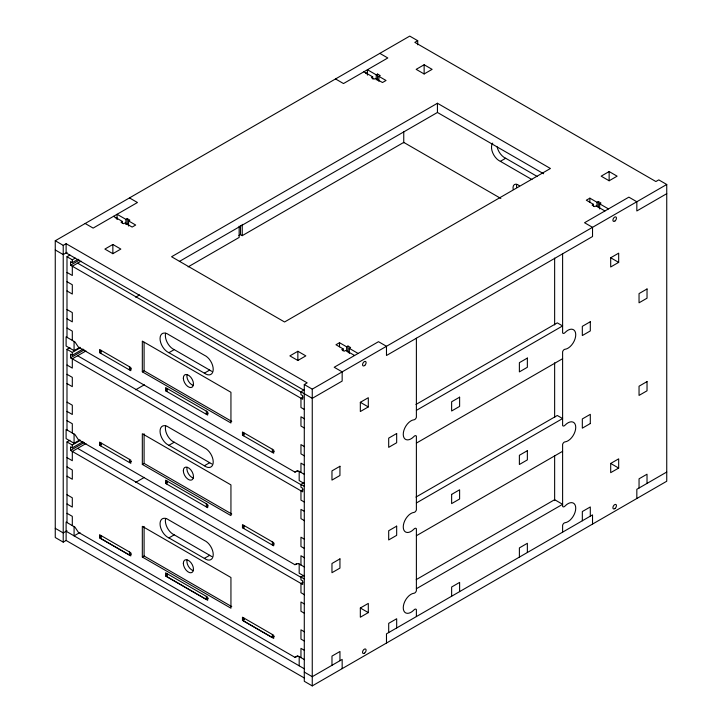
<?xml version="1.0" encoding="UTF-8"?>
<svg xmlns="http://www.w3.org/2000/svg" width="722" height="722" viewBox="0 0 722 722"><rect width="100%" height="100%" fill="white"/><g stroke="black" fill="none" stroke-linecap="round" stroke-linejoin="round"><path stroke-width="1.08" d="M304.233 677.94L66.117 540.462L63.229 542.123L55.26 537.52L55.26 240.76L409.744 36.1L417.713 40.703L417.713 44.8M55.26 240.76L63.229 245.363L66.117 243.702L307.166 382.868L304.287 384.537L304.287 681.297L312.256 685.9L666.74 481.24L666.74 184.48L658.771 179.877L655.883 181.538L414.834 42.363L417.713 40.703M67.092 252.348L63.229 254.577L55.26 249.965M122.343 223.468L122.343 221.419L121.016 222.186L123.67 223.721L124.996 222.954L132.135 227.069L135.682 225.029L128.543 220.905L128.543 226.022M117.072 219.398L117.072 214.281L125.89 219.371L127.216 218.604L129.879 220.138L128.543 220.905M372.696 78.924L372.696 76.875L371.37 77.642L374.023 79.176L375.359 78.409L382.489 82.534L386.035 80.485L378.897 76.37L378.897 81.487M367.426 74.853L367.426 69.745L376.243 74.835L377.57 74.068L380.232 75.602L378.897 76.37M66.993 337.336L66.993 256.725L69.926 255.028M66.993 256.725L72.308 259.794L75.241 258.106M303.881 390.106L300.957 391.793L300.957 394.645L302.726 395.665L302.726 399.248L70.539 265.2L70.539 261.617L72.308 262.637L78.166 259.261M70.539 265.2L79.321 260.128M81.09 261.147L72.308 266.219L72.308 275.488L66.993 272.42M112.858 244.469L104.889 249.072L112.858 253.684L120.836 249.072L112.858 244.469L112.858 253.684M424.139 64.754L416.17 69.357L424.139 73.96L432.117 69.357L424.139 64.754L424.139 73.96M437.433 103.255L171.574 256.752L284.567 321.985L550.426 168.488L437.433 103.255L437.433 112.461L179.363 261.463M238.919 235.516L240.471 234.623L242.24 235.652L403.751 142.396L500.851 198.46M135.673 297.175L139.526 294.955M188.126 266.887L239.144 237.439L239.144 226.185M66.993 429.951L66.993 349.331L69.926 347.643M304.494 474.462L298.294 470.879L294.892 472.089L78.373 347.074L74.971 341.939L66.108 336.831L66.108 346.037L74.077 350.639L79.943 347.255M66.993 349.331L72.308 352.399L80.115 347.896M303.881 482.72L300.957 484.408L300.957 487.251L302.726 488.28L302.726 491.853L70.539 357.805L70.539 354.222L72.308 355.251L83.048 349.051M70.539 357.805L84.194 349.917M85.972 350.946L72.308 358.825L72.308 368.103L66.993 365.034M99.564 352.661L130.799 370.702L130.799 367.525L99.564 349.493L99.564 352.661L101.333 351.641M131.242 368.807L129.473 369.826L129.473 366.758M168.912 352.688L204.353 373.157A11.065 6.39 60 0 0 213.216 369.312A11.065 6.39 60 0 0 204.353 355.242L168.912 334.782A11.065 6.39 60 0 0 160.049 338.618A11.065 6.39 60 0 0 168.912 352.688L174.228 349.619L209.678 370.079A11.065 6.39 60 0 0 211.889 371.343M492.72 143.109A11.065 6.39 60 0 0 492.72 152.829A11.065 6.39 60 0 0 500.355 161.331L505.671 158.262L537.285 176.511M142.324 371.821L230.941 422.984L230.941 392.29L142.324 341.118L142.324 371.821L144.093 370.801L231.744 421.395M135.673 389.79L144.346 384.781M66.993 522.557L66.993 441.945L69.926 440.249M304.503 567.068L298.294 563.485L294.901 564.694L78.373 439.689L74.971 434.554L66.108 429.437L66.108 438.651L74.077 443.254L79.943 439.869M165.582 390.782L207.683 415.087L207.683 411.91L165.582 387.606L165.582 390.782L167.36 389.754M66.993 441.945L72.308 445.014L80.115 440.501M303.881 575.326L300.957 577.013L300.957 579.865L302.726 580.885L302.726 584.468L70.539 450.411L70.539 446.837L72.308 447.857L83.048 441.656M70.539 450.411L84.194 442.532M204.353 373.157L209.678 370.079M85.972 443.552L72.308 451.44L72.308 460.708L66.993 457.64M99.564 445.275L130.799 463.307L130.799 460.131L99.564 442.099L99.564 445.275L101.333 444.247M297.861 351.28L289.883 355.883L297.861 360.486L305.83 355.883L297.861 351.28L297.861 360.486M609.142 171.556L601.164 176.168L609.142 180.771L617.111 176.168L609.142 171.556L609.142 180.771M208.126 413.192L206.348 414.211L206.348 411.143M131.242 461.412L129.473 462.441L129.473 459.363M349.304 353.473L349.304 348.365L350.63 347.589L347.977 346.055L346.641 346.822L339.511 342.706L335.965 344.755L343.103 348.87L343.103 350.919M599.657 208.938L599.657 203.821L600.984 203.053L598.33 201.519L597.004 202.286L589.865 198.162L586.318 200.211L593.457 204.335L593.457 206.375M168.912 445.293L204.362 465.762A11.065 6.39 60 0 0 213.225 461.927A11.065 6.39 60 0 0 204.362 447.857L168.912 427.388A11.065 6.39 60 0 0 160.049 431.224A11.065 6.39 60 0 0 168.912 445.293L174.228 442.225L209.678 462.694A11.065 6.39 60 0 0 211.889 463.948M142.324 464.427L230.941 515.598L230.941 484.895L142.324 433.732L142.324 464.427L144.093 463.407L231.744 514.01M343.103 348.87L341.768 349.638L344.43 351.172L345.757 350.405L354.574 355.495M593.457 204.335L592.121 205.102L594.784 206.636L596.11 205.869L604.928 210.959M135.673 482.395L144.346 477.386M66.993 530.751L63.229 532.917L55.26 528.314M304.287 384.537L312.256 389.14L666.74 184.48M302.906 397.1L300.957 398.228L300.957 407.497L304.494 409.545M242.466 435.167L273.701 453.199L273.701 450.032L242.466 431.991L242.466 435.167L244.235 434.139M79.952 532.475L74.086 535.859L74.086 526.645M666.74 193.686L636.831 210.959L636.831 201.745L628.862 197.142L584.549 222.728L592.527 227.331L592.527 236.536L386.478 355.495L386.478 346.289L378.499 341.687L334.196 367.263L342.165 371.866L342.165 381.081L312.256 398.345L300.957 391.793M165.591 483.388L207.683 507.692L207.683 504.525L165.591 480.22L165.591 483.388L167.36 482.368M204.362 465.762L209.678 462.694M99.564 537.881L130.799 555.913L130.799 552.745L99.564 534.713L99.564 537.881L101.333 536.861M274.143 451.304L272.375 452.333L272.375 449.264M360.332 402.316L368.301 397.714L368.301 406.919L360.332 411.531L360.332 402.316L368.301 406.919M610.695 257.772L618.673 253.16L618.673 262.375L610.695 266.978L610.695 257.772L618.673 262.375M208.126 505.797L206.357 506.826L206.357 503.757M100.89 535.48L100.89 538.549L129.473 555.047L131.242 554.027M168.912 537.908L204.362 558.377A11.065 6.39 60 0 0 213.225 554.532A11.065 6.39 60 0 0 204.362 540.462L168.912 520.002A11.065 6.39 60 0 0 160.049 523.838A11.065 6.39 60 0 0 168.912 537.908L174.228 534.84L209.678 555.299A11.065 6.39 60 0 0 211.889 556.563M142.324 557.041L230.941 608.204L230.941 577.501L142.324 526.338L142.324 557.041L144.093 556.012L231.744 606.615M294.892 472.089L297.554 470.554M415.944 404.482L557.294 322.869L562.609 325.938L416.386 410.367M302.906 489.706L300.957 490.834L300.957 500.102L304.503 502.151M242.466 527.773L273.701 545.814L273.701 542.637L242.466 524.605L242.466 527.773L244.235 526.753M165.591 576.003L207.683 600.307L207.683 597.13L165.591 572.826L165.591 576.003L167.36 574.974M204.362 558.377L209.678 555.299M416.386 443.118L562.609 358.699M274.143 543.919L272.375 544.939L272.375 541.87M166.917 573.593L166.917 576.661L206.357 599.431L208.126 598.412M294.901 564.694L296.67 563.674M415.944 497.088L557.294 415.484L562.609 418.552L416.386 502.972M451.629 494.399L459.616 489.796L459.607 499.01L451.629 503.613L451.638 494.399M302.906 582.32L300.957 583.448L300.957 592.717L304.503 594.766M242.466 620.388L273.701 638.419L273.701 635.252L242.466 617.211L242.466 620.388L244.235 619.359M590.307 423.552L582.32 428.164L582.329 418.94L590.307 414.338L590.298 423.561M416.386 535.733L562.609 451.304M243.792 617.978L243.792 621.046L272.375 637.553L274.143 636.524M360.332 608.005L368.301 603.402L368.301 612.608L360.332 617.211L360.332 608.005L368.301 612.608M610.695 463.452L618.673 458.849L618.673 468.064L610.695 472.666L610.695 463.452L618.673 468.064M416.215 579.622L554.64 499.696L562.609 504.308L416.386 588.728M66.117 540.462L66.117 522.042L74.971 527.159L78.373 532.294L294.901 657.309L297.554 655.775M666.74 472.035L636.831 489.299L636.831 498.505M294.901 657.309L298.294 656.099L304.503 659.673M379.835 53.365L387.804 57.977L343.501 83.553L335.522 78.951M599.657 203.821L608.475 208.911M437.433 112.461L543.612 173.758M363.879 71.785L372.696 76.875M500.355 161.331L531.97 179.579M129.473 197.909L137.451 202.512L93.138 228.098L85.169 223.495M349.304 348.365L358.121 353.455M113.525 216.329L122.343 221.419M304.233 390.394L66.117 252.908L66.117 243.702M77.624 263.151L301.408 392.344M66.993 281.697L72.308 284.766L72.308 294.044L66.993 290.966M304.494 418.814L300.957 416.774L300.957 426.043L304.494 428.092M66.993 309.521L72.308 312.59L72.308 321.859L66.993 318.79M304.494 446.638L300.957 444.59L300.957 453.867L304.494 455.916M66.993 328.068L72.308 331.136L72.308 340.405M304.494 465.185L300.957 463.136L300.957 472.414M304.494 483.668L299.179 480.599L299.179 471.394M300.957 484.408L304.503 486.457M77.633 355.756L301.408 484.958M66.993 374.303L72.308 377.371L72.308 386.649L66.993 383.581M304.503 511.429L300.957 509.38L300.957 518.658L304.503 520.697M66.993 402.127L72.308 405.195L72.308 414.473L66.993 411.396M304.503 539.253L300.957 537.204L300.957 546.473L304.503 548.521M66.993 420.673L72.308 423.742L72.308 433.019M304.503 557.799L300.957 555.75L300.957 565.019M304.494 576.282L299.179 573.214L299.179 563.999M300.957 577.013L304.503 579.062M77.633 448.371L301.408 577.564M66.993 466.917L72.308 469.986L72.308 479.255L66.993 476.186M304.503 604.034L300.957 601.995L300.957 611.263L304.503 613.312M66.993 494.732L72.308 497.81L72.308 507.079L66.993 504.01M304.503 631.858L300.957 629.81L300.957 639.087L304.503 641.136M66.993 513.288L72.308 516.356L72.308 525.625M304.503 650.405L300.957 648.356L300.957 657.634M66.117 531.257L304.503 668.888M304.287 672.083L312.256 676.694L342.165 659.421L342.165 668.635M647.02 483.415L647.02 474.21L639.051 478.812L639.051 488.018M598.33 201.519L598.33 207.656M597.004 202.286L597.004 206.375M592.527 524.091L592.527 514.885L386.478 633.844L386.478 643.049M590.298 516.167L590.298 506.952L582.329 511.555L582.329 520.77M589.865 198.162L589.865 202.259M562.609 253.81L562.609 332.86A2.563 1.48 -60 0 0 565.109 332.499A11.02 6.363 -60 0 1 575.741 334.737A11.02 6.363 -60 0 1 565.109 349.258A2.563 1.48 -60 0 0 562.609 351.776L562.609 425.475A2.563 1.48 -60 0 0 565.109 425.105A11.02 6.363 -60 0 1 575.741 427.352A11.02 6.363 -60 0 1 565.109 441.873A2.563 1.48 -60 0 0 562.609 444.382L562.609 506.321A2.563 1.48 -60 0 0 565.109 505.951A11.02 6.363 -60 0 1 575.741 508.189A11.02 6.363 -60 0 1 565.109 522.71A2.563 1.48 -60 0 0 562.609 525.228L562.609 532.15M554.64 258.106L554.64 324.918M554.64 362.805L554.64 417.524M554.64 455.546L554.64 500.59M527.358 552.501L527.358 543.296L519.389 547.899L519.389 557.104M459.616 591.616L459.616 582.401L451.638 587.013L451.638 596.219M416.386 338.23L416.386 417.289A2.563 1.48 -60 0 1 413.896 419.798A11.02 6.363 -60 0 0 403.255 434.319A11.02 6.363 -60 0 0 413.896 436.566A2.563 1.48 -60 0 1 416.386 436.196L416.386 509.894A2.563 1.48 -60 0 1 413.896 512.412A11.02 6.363 -60 0 0 403.255 526.934A11.02 6.363 -60 0 0 413.896 529.172A2.563 1.48 -60 0 1 416.386 528.811L416.386 590.74A2.563 1.48 -60 0 1 413.896 593.249A11.02 6.363 -60 0 0 403.255 607.771A11.02 6.363 -60 0 0 413.896 610.018A2.563 1.48 -60 0 1 416.386 609.648L416.386 616.57M403.751 131.53L403.751 142.866M396.676 627.95L396.676 618.745L388.698 623.348L388.698 632.553M377.57 74.068L377.57 80.205M376.243 74.835L376.243 79.943M347.977 346.055L347.977 352.201M346.641 346.822L346.641 350.919M339.954 660.702L339.954 651.488L331.976 656.099L331.976 665.305M339.511 342.706L339.511 346.804M312.256 389.14L312.256 685.9M299.188 656.605L299.188 665.819M272.375 634.485L272.375 637.553M243.792 432.758L243.792 435.835M243.792 525.372L243.792 528.441M242.24 224.389L242.24 235.652M240.471 225.616L240.471 234.623M206.357 596.363L206.357 599.431M166.917 388.373L166.917 391.441M166.917 480.987L166.917 484.056M144.093 342.291L144.093 370.801M144.093 433.805L144.093 463.407M144.093 526.41L144.093 556.012M129.473 551.978L129.473 555.047M127.216 218.604L127.216 224.741M125.89 219.371L125.89 224.488M100.89 350.26L100.89 353.329M100.89 442.866L100.89 445.934M74.077 341.434L74.077 350.639M74.077 434.039L74.077 443.254M72.308 259.794L72.308 262.637M72.308 352.399L72.308 355.251M72.308 445.014L72.308 447.857M63.229 245.363L63.229 542.123M365.657 73.319A2.509 1.444 -60 0 1 367.363 74.907M115.294 217.863A2.509 1.444 -60 0 1 117.072 218.883M193.325 570.633A7.175 4.142 60 0 1 187.034 559.92M174.228 534.84A11.065 6.39 60 0 1 165.681 518.414M513.198 189.462A7.175 4.142 60 0 1 519.326 185.744M516.735 187.422A7.175 4.142 60 0 1 516.708 184.372M505.671 158.262A11.065 6.39 60 0 1 497.124 146.9M193.325 385.413A7.175 4.142 60 0 1 187.034 374.7M174.228 349.619A11.065 6.39 60 0 1 165.672 333.194M193.325 478.018A7.175 4.142 60 0 1 187.034 467.314M174.228 442.225A11.065 6.39 60 0 1 165.681 425.809M339.945 466.277L331.967 470.879L331.967 480.094L339.945 475.482L339.945 466.277M396.667 433.525L388.689 438.128L388.689 447.342L396.667 442.739L396.667 433.525M459.616 397.181L451.629 401.793L451.629 410.998L459.616 406.396L459.616 397.181M527.358 358.076L519.38 362.679L519.38 371.893L527.358 367.281L527.358 358.076M590.307 321.732L582.32 326.344L582.32 335.55L590.307 330.938L590.307 321.732M647.029 288.981L639.042 293.592L639.042 302.807L647.029 298.195L647.029 288.981M339.945 558.882L331.967 563.494L331.967 572.699L339.945 568.097L339.945 558.882M396.667 526.139L388.689 530.742L388.689 539.948L396.667 535.345L396.667 526.139M527.358 450.681L519.38 455.293L519.38 464.499L527.358 459.896L527.358 450.681M647.029 381.595L639.042 386.207L639.042 395.412L647.029 390.801L647.029 381.595M364.781 365.395A2.509 1.444 -60 0 0 365.576 361.514A2.509 1.444 -60 0 0 362.615 364.141A2.509 1.444 -60 0 0 364.781 365.395M364.52 653.157A2.509 1.444 -60 0 0 365.756 649.195A2.509 1.444 -60 0 0 362.697 651.352A2.509 1.444 -60 0 0 364.52 653.157M615.135 220.851A2.509 1.444 -60 0 0 615.929 216.97A2.509 1.444 -60 0 0 612.969 219.605A2.509 1.444 -60 0 0 615.135 220.851M614.945 508.559A2.509 1.444 -60 0 0 616.065 504.615A2.509 1.444 -60 0 0 613.023 506.907A2.509 1.444 -60 0 0 614.945 508.559M183.334 563.395A7.175 4.142 60 0 0 190.996 572.781A7.175 4.142 60 0 0 190.888 562.573A7.175 4.142 60 0 0 183.334 563.395M183.334 378.175A7.175 4.142 60 0 0 190.996 387.561A7.175 4.142 60 0 0 190.888 377.353A7.175 4.142 60 0 0 183.334 378.175M183.334 470.789A7.175 4.142 60 0 0 190.996 480.166A7.175 4.142 60 0 0 190.888 469.959A7.175 4.142 60 0 0 183.334 470.789"/></g></svg>
